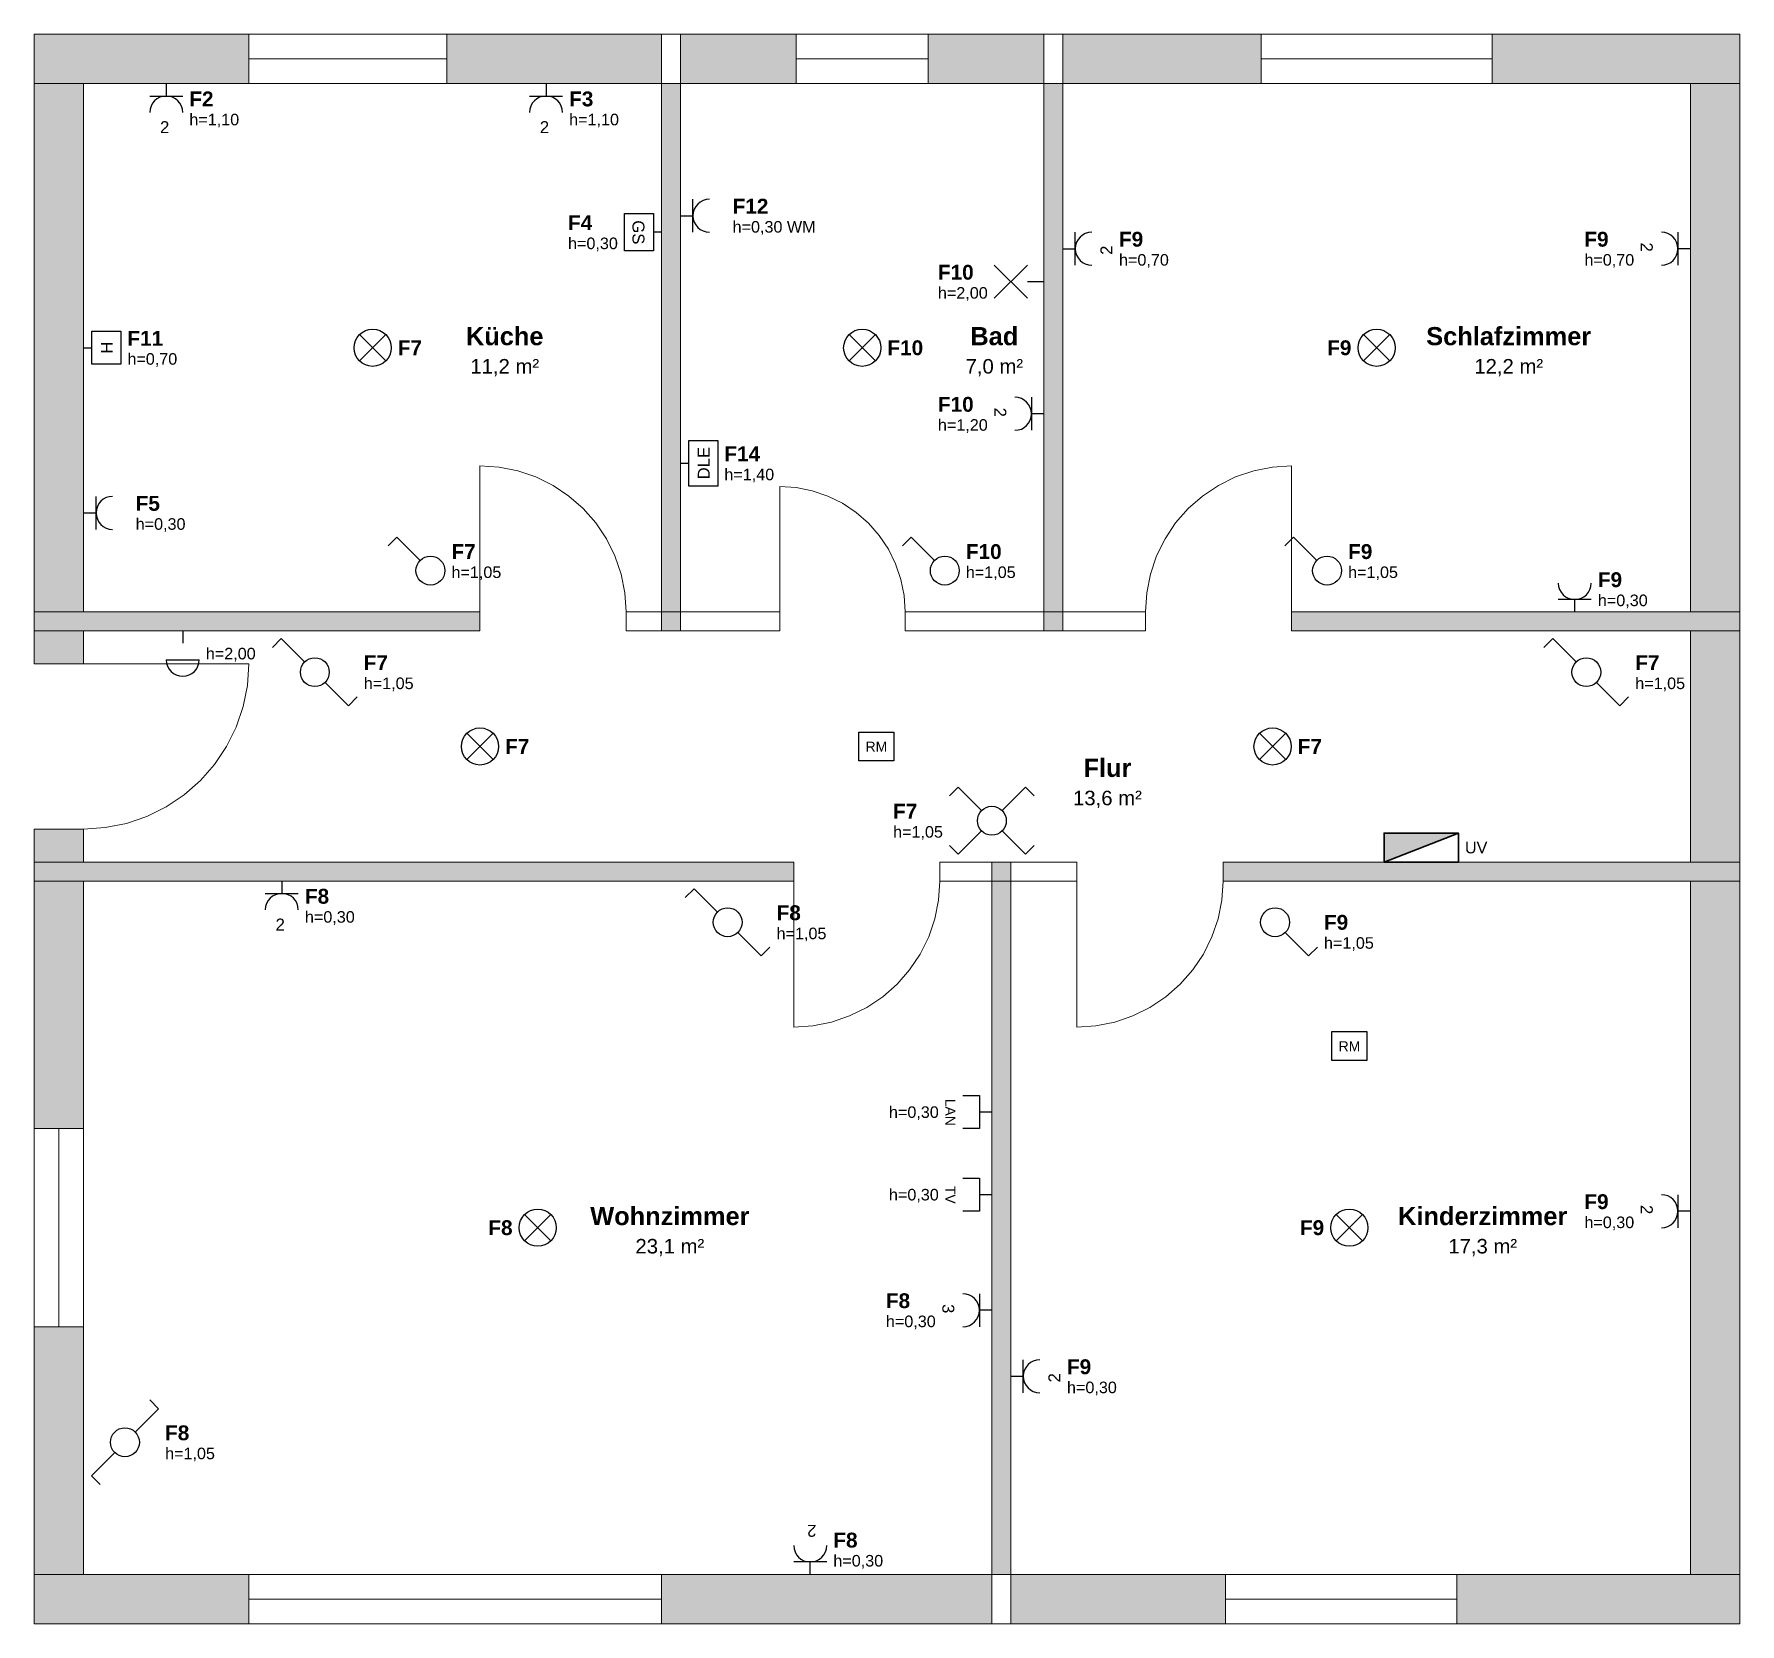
# Model space of a CAD drawing. Header units: millimetres. Extents: x -300 to 10030, y -9330 to 300.
import ezdxf
from ezdxf.enums import TextEntityAlignment as Align

# ---------------------------------------------------------------- set-up
doc = ezdxf.new("R2010")
doc.units = ezdxf.units.MM
doc.header["$LTSCALE"] = 12.5
for name, color, linetype, lineweight in [('ARCH', 8, 'Continuous', 13), ('ARCH_WAND', 9, 'Continuous', 13), ('ELT_DATEN', 5, 'Continuous', 25), ('ELT_GERAETE', 7, 'Continuous', 25), ('ELT_LEUCHTEN', 7, 'Continuous', 25), ('ELT_MELDER', 7, 'Continuous', 25), ('ELT_RAUM', 8, 'Continuous', 18), ('ELT_SCHALTER', 7, 'Continuous', 25), ('ELT_SCHWACHSTROM', 5, 'Continuous', 25), ('ELT_STECKDOSEN', 7, 'Continuous', 25), ('ELT_VERTEILER', 7, 'Continuous', 35)]:
    doc.layers.add(name, color=color, linetype=linetype, lineweight=lineweight)
doc.styles.add('PLAN', font='arial.ttf')
doc.styles.add('PLAN_FETT', font='arialbd.ttf')

# ---------------------------------------------------------------- blocks, each defined once
blk = doc.blocks.new('EP_SD_2FACH', base_point=(-200000, -200000))
at = {"color": 0}
for p, q in [((-200000, -200000), (-200000, -200001.5)), ((-200002, -200001.5), (-199998, -200001.5))]:
    blk.add_line(p, q, dxfattribs=at)
blk.add_arc((-200000, -200003.5), 2, 0, 180, dxfattribs=at)
at = {"color": 0, "style": 'PLAN'}
blk.add_text('2', height=1.45, dxfattribs=at).set_placement((-200000.75, -200006))
at = {"color": 0}
for tag, p, height, style in [('SK', (-199997, -200001), 1.8, 'PLAN_FETT'), ('HOEHE', (-199997, -200003.4), 1.4, 'PLAN'), ('BEM', (-199997, -200005.6), 1.4, 'PLAN')]:
    blk.add_attdef(tag, p, '', height=height, dxfattribs=dict(at, style=style))
blk = doc.blocks.new('EP_GERAET_GS', base_point=(-199900, -200000))
at = {"color": 0}
blk.add_line((-199900, -200000), (-199900, -200001), dxfattribs=at)
blk.add_lwpolyline([(-199902.25, -200001), (-199897.75, -200001), (-199897.75, -200004.5), (-199902.25, -200004.5)], close=True, dxfattribs=at)
at = {"color": 0, "style": 'PLAN'}
blk.add_text('GS', height=1.448, dxfattribs=at).set_placement((-199901.4448, -200003.53))
at = {"color": 0}
for tag, p, height, style in [('SK', (-199896.75, -200001), 1.8, 'PLAN_FETT'), ('HOEHE', (-199896.75, -200003.4), 1.4, 'PLAN'), ('BEM', (-199896.75, -200005.6), 1.4, 'PLAN')]:
    blk.add_attdef(tag, p, '', height=height, dxfattribs=dict(at, style=style))
blk = doc.blocks.new('EP_GERAET_H', base_point=(-199800, -200000))
at = {"color": 0}
blk.add_line((-199800, -200000), (-199800, -200001), dxfattribs=at)
blk.add_lwpolyline([(-199802, -200001), (-199798, -200001), (-199798, -200004.5), (-199802, -200004.5)], close=True, dxfattribs=at)
at = {"color": 0, "style": 'PLAN'}
blk.add_text('H', height=1.448, dxfattribs=at).set_placement((-199800.7222, -200003.53))
at = {"color": 0}
for tag, p, height, style in [('SK', (-199797, -200001), 1.8, 'PLAN_FETT'), ('HOEHE', (-199797, -200003.4), 1.4, 'PLAN'), ('BEM', (-199797, -200005.6), 1.4, 'PLAN')]:
    blk.add_attdef(tag, p, '', height=height, dxfattribs=dict(at, style=style))
blk = doc.blocks.new('EP_SD_1FACH', base_point=(-199700, -200000))
at = {"color": 0}
for p, q in [((-199700, -200000), (-199700, -200001.5)), ((-199702, -200001.5), (-199698, -200001.5))]:
    blk.add_line(p, q, dxfattribs=at)
blk.add_arc((-199700, -200003.5), 2, 0, 180, dxfattribs=at)
for tag, p, height, style in [('SK', (-199697, -200001), 1.8, 'PLAN_FETT'), ('HOEHE', (-199697, -200003.4), 1.4, 'PLAN'), ('BEM', (-199697, -200005.6), 1.4, 'PLAN')]:
    blk.add_attdef(tag, p, '', height=height, dxfattribs=dict(at, style=style))
blk = doc.blocks.new('EP_LEUCHTE_DECKE', base_point=(-199600, -200000))
at = {"color": 0}
for p, q in [((-199601.6, -199998.4), (-199598.4, -200001.6)), ((-199601.6, -200001.6), (-199598.4, -199998.4))]:
    blk.add_line(p, q, dxfattribs=at)
blk.add_circle((-199600, -200000), 2.25, dxfattribs=at)
for tag, p, height, style in [('SK', (-199596.75, -200001), 1.8, 'PLAN_FETT'), ('HOEHE', (-199596.75, -200003.4), 1.4, 'PLAN'), ('BEM', (-199596.75, -200005.6), 1.4, 'PLAN')]:
    blk.add_attdef(tag, p, '', height=height, dxfattribs=dict(at, style=style))
blk = doc.blocks.new('EP_SCHALTER_AUS', base_point=(-199500, -200000))
at = {"color": 0}
for p, q in [((-199498.7625, -200006.2375), (-199495.935, -200009.065)), ((-199495.935, -200009.065), (-199494.8725, -200008.005))]:
    blk.add_line(p, q, dxfattribs=at)
blk.add_circle((-199500, -200005), 1.75, dxfattribs=at)
for tag, p, height, style in [('SK', (-199493.8725, -200001), 1.8, 'PLAN_FETT'), ('HOEHE', (-199493.8725, -200003.4), 1.4, 'PLAN'), ('BEM', (-199493.8725, -200005.6), 1.4, 'PLAN')]:
    blk.add_attdef(tag, p, '', height=height, dxfattribs=dict(at, style=style))
blk = doc.blocks.new('EP_LEUCHTE_WAND', base_point=(-199400, -200000))
at = {"color": 0}
for p, q in [((-199400, -200000), (-199400, -200002)), ((-199402, -200002), (-199398, -200006)), ((-199402, -200006), (-199398, -200002))]:
    blk.add_line(p, q, dxfattribs=at)
for tag, p, height, style in [('SK', (-199397, -200001), 1.8, 'PLAN_FETT'), ('HOEHE', (-199397, -200003.4), 1.4, 'PLAN'), ('BEM', (-199397, -200005.6), 1.4, 'PLAN')]:
    blk.add_attdef(tag, p, '', height=height, dxfattribs=dict(at, style=style))
blk = doc.blocks.new('EP_GERAET_DLE', base_point=(-199300, -200000))
at = {"color": 0}
blk.add_line((-199300, -200000), (-199300, -200001), dxfattribs=at)
blk.add_lwpolyline([(-199302.75, -200001), (-199297.25, -200001), (-199297.25, -200004.5), (-199302.75, -200004.5)], close=True, dxfattribs=at)
at = {"color": 0, "style": 'PLAN'}
blk.add_text('DLE', height=1.448, dxfattribs=at).set_placement((-199301.9453, -200003.53))
at = {"color": 0}
for tag, p, height, style in [('SK', (-199296.25, -200001), 1.8, 'PLAN_FETT'), ('HOEHE', (-199296.25, -200003.4), 1.4, 'PLAN'), ('BEM', (-199296.25, -200005.6), 1.4, 'PLAN')]:
    blk.add_attdef(tag, p, '', height=height, dxfattribs=dict(at, style=style))
blk = doc.blocks.new('EP_SCHALTER_WECHSEL', base_point=(-199200, -200000))
at = {"color": 0}
for p, q in [((-199204.065, -200000.935), (-199205.1275, -200001.995)), ((-199201.2375, -200003.7625), (-199204.065, -200000.935)), ((-199198.7625, -200006.2375), (-199195.935, -200009.065)), ((-199195.935, -200009.065), (-199194.8725, -200008.005))]:
    blk.add_line(p, q, dxfattribs=at)
blk.add_circle((-199200, -200005), 1.75, dxfattribs=at)
for tag, p, height, style in [('SK', (-199193.8725, -200001), 1.8, 'PLAN_FETT'), ('HOEHE', (-199193.8725, -200003.4), 1.4, 'PLAN'), ('BEM', (-199193.8725, -200005.6), 1.4, 'PLAN')]:
    blk.add_attdef(tag, p, '', height=height, dxfattribs=dict(at, style=style))
blk = doc.blocks.new('EP_SCHALTER_KREUZ', base_point=(-199100, -200000))
at = {"color": 0}
for p, q in [((-199104.065, -200000.935), (-199105.1275, -200001.995)), ((-199101.2375, -200003.7625), (-199104.065, -200000.935)), ((-199098.7625, -200003.7625), (-199095.935, -200000.935)), ((-199095.935, -200000.935), (-199094.8725, -200001.995)), ((-199101.2375, -200006.2375), (-199104.065, -200009.065)), ((-199098.7625, -200006.2375), (-199095.935, -200009.065)), ((-199104.065, -200009.065), (-199105.1275, -200008.005)), ((-199095.935, -200009.065), (-199094.8725, -200008.005))]:
    blk.add_line(p, q, dxfattribs=at)
blk.add_circle((-199100, -200005), 1.75, dxfattribs=at)
for tag, p, height, style in [('SK', (-199093.8725, -200001), 1.8, 'PLAN_FETT'), ('HOEHE', (-199093.8725, -200003.4), 1.4, 'PLAN'), ('BEM', (-199093.8725, -200005.6), 1.4, 'PLAN')]:
    blk.add_attdef(tag, p, '', height=height, dxfattribs=dict(at, style=style))
blk = doc.blocks.new('EP_VERTEILER', base_point=(-199000, -200000))
blk.add_hatch(color=0).paths.add_polyline_path([(-198995.5, -200003.5), (-198995.5, -200000), (-199004.5, -200003.5)])
at = {"color": 0}
for points in [[(-199004.5, -200000), (-198995.5, -200000), (-198995.5, -200003.5), (-199004.5, -200003.5)], [(-199004.5, -200003.5), (-198995.5, -200003.5), (-198995.5, -200000)]]:
    blk.add_lwpolyline(points, close=True, dxfattribs=at)
for tag, p, height, style in [('SK', (-198994.5, -200001), 1.8, 'PLAN_FETT'), ('HOEHE', (-198994.5, -200003.4), 1.4, 'PLAN'), ('BEM', (-198994.5, -200005.6), 1.4, 'PLAN')]:
    blk.add_attdef(tag, p, '', height=height, dxfattribs=dict(at, style=style))
blk = doc.blocks.new('EP_MELDER_RM', base_point=(-198900, -200000))
at = {"color": 0}
blk.add_lwpolyline([(-198902.125, -199998.25), (-198897.875, -199998.25), (-198897.875, -200001.75), (-198902.125, -200001.75)], close=True, dxfattribs=at)
at = {"color": 0, "style": 'PLAN'}
blk.add_text('RM', height=1.207, dxfattribs=at).set_placement((-198901.296, -200000.6292))
at = {"color": 0}
for tag, p, height, style in [('SK', (-198896.875, -200001), 1.8, 'PLAN_FETT'), ('HOEHE', (-198896.875, -200003.4), 1.4, 'PLAN'), ('BEM', (-198896.875, -200005.6), 1.4, 'PLAN')]:
    blk.add_attdef(tag, p, '', height=height, dxfattribs=dict(at, style=style))
blk = doc.blocks.new('EP_KLINGEL', base_point=(-198800, -200000))
at = {"color": 0}
for p, q in [((-198800, -200000), (-198800, -200001.5)), ((-198802, -200003.5), (-198798, -200003.5))]:
    blk.add_line(p, q, dxfattribs=at)
blk.add_arc((-198800, -200003.5), 2, 180, 0, dxfattribs=at)
for tag, p, height, style in [('SK', (-198797, -200001), 1.8, 'PLAN_FETT'), ('HOEHE', (-198797, -200003.4), 1.4, 'PLAN'), ('BEM', (-198797, -200005.6), 1.4, 'PLAN')]:
    blk.add_attdef(tag, p, '', height=height, dxfattribs=dict(at, style=style))
blk = doc.blocks.new('EP_SD_3FACH', base_point=(-198700, -200000))
at = {"color": 0}
for p, q in [((-198700, -200000), (-198700, -200001.5)), ((-198702, -200001.5), (-198698, -200001.5))]:
    blk.add_line(p, q, dxfattribs=at)
blk.add_arc((-198700, -200003.5), 2, 0, 180, dxfattribs=at)
at = {"color": 0, "style": 'PLAN'}
blk.add_text('3', height=1.45, dxfattribs=at).set_placement((-198700.75, -200006))
at = {"color": 0}
for tag, p, height, style in [('SK', (-198697, -200001), 1.8, 'PLAN_FETT'), ('HOEHE', (-198697, -200003.4), 1.4, 'PLAN'), ('BEM', (-198697, -200005.6), 1.4, 'PLAN')]:
    blk.add_attdef(tag, p, '', height=height, dxfattribs=dict(at, style=style))
blk = doc.blocks.new('EP_FM_TV', base_point=(-198600, -200000))
at = {"color": 0}
blk.add_line((-198600, -200000), (-198600, -200001.5), dxfattribs=at)
blk.add_lwpolyline([(-198602, -200003.5), (-198602, -200001.5), (-198598, -200001.5), (-198598, -200003.5)], dxfattribs=at)
at = {"color": 0, "style": 'PLAN'}
blk.add_text('TV', height=1.207, dxfattribs=at).set_placement((-198601.0649, -200005.6292))
at = {"color": 0}
for tag, p, height, style in [('SK', (-198597, -200001), 1.8, 'PLAN_FETT'), ('HOEHE', (-198597, -200003.4), 1.4, 'PLAN'), ('BEM', (-198597, -200005.6), 1.4, 'PLAN')]:
    blk.add_attdef(tag, p, '', height=height, dxfattribs=dict(at, style=style))
blk = doc.blocks.new('EP_FM_LAN', base_point=(-198500, -200000))
at = {"color": 0}
blk.add_line((-198500, -200000), (-198500, -200001.5), dxfattribs=at)
blk.add_lwpolyline([(-198502, -200003.5), (-198502, -200001.5), (-198498, -200001.5), (-198498, -200003.5)], dxfattribs=at)
at = {"color": 0, "style": 'PLAN'}
blk.add_text('LAN', height=1.207, dxfattribs=at).set_placement((-198501.6211, -200005.6292))
at = {"color": 0}
for tag, p, height, style in [('SK', (-198497, -200001), 1.8, 'PLAN_FETT'), ('HOEHE', (-198497, -200003.4), 1.4, 'PLAN'), ('BEM', (-198497, -200005.6), 1.4, 'PLAN')]:
    blk.add_attdef(tag, p, '', height=height, dxfattribs=dict(at, style=style))

msp = doc.modelspace()

# ---------------------------------------------------------------- hatches: boundary and pattern name
at = {"layer": 'ARCH_WAND'}
h = msp.add_hatch(color=256, dxfattribs=at)
h.paths.add_polyline_path([(-300, 300), (1000, 300), (1000, 0), (-300, 0)])
h.paths.add_polyline_path([(2200, 300), (3615, 300), (3615, 0), (2200, 0)], flags=0)
h.paths.add_polyline_path([(-300, -3200), (2400, -3200), (2400, -3315), (-300, -3315)], flags=0)
h.paths.add_polyline_path([(3285, -3200), (3615, -3200), (3615, -3315), (3285, -3315)], flags=0)
h.paths.add_polyline_path([(-300, 0), (0, 0), (0, -3200), (-300, -3200)], flags=0)
h.paths.add_polyline_path([(3500, 0), (3615, 0), (3615, -3200), (3500, -3200)], flags=0)
h.paths.add_polyline_path([(3500, 300), (4315, 300), (4315, 0), (3500, 0)], flags=0)
h.paths.add_polyline_path([(5115, 300), (5930, 300), (5930, 0), (5115, 0)], flags=0)
h.paths.add_polyline_path([(3500, -3200), (4215, -3200), (4215, -3315), (3500, -3315)], flags=0)
h.paths.add_polyline_path([(4975, -3200), (5930, -3200), (5930, -3315), (4975, -3315)], flags=0)
h.paths.add_polyline_path([(5815, 0), (5930, 0), (5930, -3200), (5815, -3200)], flags=0)
h.paths.add_polyline_path([(5815, 300), (7130, 300), (7130, 0), (5815, 0)], flags=0)
h.paths.add_polyline_path([(8530, 300), (10030, 300), (10030, 0), (8530, 0)], flags=0)
h.paths.add_polyline_path([(5815, -3200), (6430, -3200), (6430, -3315), (5815, -3315)], flags=0)
h.paths.add_polyline_path([(7315, -3200), (10030, -3200), (10030, -3315), (7315, -3315)], flags=0)
h.paths.add_polyline_path([(9730, 0), (10030, 0), (10030, -3200), (9730, -3200)], flags=0)
h.paths.add_polyline_path([(3285, -3200), (4215, -3200), (4215, -3315), (3285, -3315)], flags=0)
h.paths.add_polyline_path([(4975, -3200), (6430, -3200), (6430, -3315), (4975, -3315)], flags=0)
h.paths.add_polyline_path([(-300, -4715), (4300, -4715), (4300, -4830), (-300, -4830)], flags=0)
h.paths.add_polyline_path([(5185, -4715), (6015, -4715), (6015, -4830), (5185, -4830)], flags=0)
h.paths.add_polyline_path([(6900, -4715), (10030, -4715), (10030, -4830), (6900, -4830)], flags=0)
h.paths.add_polyline_path([(-300, -3315), (0, -3315), (0, -3515), (-300, -3515)], flags=0)
h.paths.add_polyline_path([(-300, -4515), (0, -4515), (0, -4715), (-300, -4715)], flags=0)
h.paths.add_polyline_path([(9730, -3315), (10030, -3315), (10030, -4715), (9730, -4715)], flags=0)
h.paths.add_polyline_path([(5185, -4715), (5615, -4715), (5615, -4830), (5185, -4830)], flags=0)
h.paths.add_polyline_path([(-300, -9030), (1000, -9030), (1000, -9330), (-300, -9330)], flags=0)
h.paths.add_polyline_path([(3500, -9030), (5615, -9030), (5615, -9330), (3500, -9330)], flags=0)
h.paths.add_polyline_path([(-300, -4830), (0, -4830), (0, -6330), (-300, -6330)], flags=0)
h.paths.add_polyline_path([(-300, -7530), (0, -7530), (0, -9030), (-300, -9030)], flags=0)
h.paths.add_polyline_path([(5500, -4830), (5615, -4830), (5615, -9030), (5500, -9030)], flags=0)
h.paths.add_polyline_path([(5500, -4715), (6015, -4715), (6015, -4830), (5500, -4830)], flags=0)
h.paths.add_polyline_path([(5500, -9030), (6915, -9030), (6915, -9330), (5500, -9330)], flags=0)
h.paths.add_polyline_path([(8315, -9030), (10030, -9030), (10030, -9330), (8315, -9330)], flags=0)
h.paths.add_polyline_path([(9730, -4830), (10030, -4830), (10030, -9030), (9730, -9030)], flags=0)

# ---------------------------------------------------------------- linework, layer by layer
at = {"layer": 'ARCH'}
for p, q in [((1000, 150), (2200, 150)), ((4315, 150), (5115, 150)), ((7130, 150), (8530, 150)), ((2400, -3200), (2400, -2315)), ((7315, -3200), (7315, -2315)), ((4215, -3200), (4215, -2440)), ((0, -3515), (1000, -3515)), ((4300, -4830), (4300, -5715)), ((6015, -4830), (6015, -5715)), ((-150, -6330), (-150, -7530)), ((1000, -9180), (3500, -9180)), ((6915, -9180), (8315, -9180))]:
    msp.add_line(p, q, dxfattribs=at)
for points in [[(1000, 300), (2200, 300), (2200, 0), (1000, 0)], [(4315, 300), (5115, 300), (5115, 0), (4315, 0)], [(7130, 300), (8530, 300), (8530, 0), (7130, 0)], [(-300, -6330), (0, -6330), (0, -7530), (-300, -7530)], [(1000, -9030), (3500, -9030), (3500, -9330), (1000, -9330)], [(6915, -9030), (8315, -9030), (8315, -9330), (6915, -9330)]]:
    msp.add_lwpolyline(points, close=True, dxfattribs=at)
for points in [[(2400, -2315), (2515.5, -2322.6), (2629.1, -2345.2), (2738.7, -2382.4), (2842.5, -2433.6), (2938.8, -2497.9), (3025.8, -2574.2), (3102.1, -2661.2), (3166.4, -2757.5), (3217.6, -2861.3), (3254.8, -2970.9), (3277.4, -3084.5), (3285, -3200)], [(7315, -2315), (7199.5, -2322.6), (7085.9, -2345.2), (6976.3, -2382.4), (6872.5, -2433.6), (6776.2, -2497.9), (6689.2, -2574.2), (6612.9, -2661.2), (6548.6, -2757.5), (6497.4, -2861.3), (6460.2, -2970.9), (6437.6, -3084.5), (6430, -3200)], [(4215, -2440), (4314.2, -2446.5), (4411.7, -2465.9), (4505.8, -2497.9), (4595, -2541.8), (4677.7, -2597.1), (4752.4, -2662.6), (4817.9, -2737.3), (4873.2, -2820), (4917.1, -2909.2), (4949.1, -3003.3), (4968.5, -3100.8), (4975, -3200)], [(1000, -3515), (991.4, -3645.5), (965.9, -3773.8), (923.9, -3897.7), (866, -4015), (793.4, -4123.8), (707.1, -4222.1), (608.8, -4308.4), (500, -4381), (382.7, -4438.9), (258.8, -4480.9), (130.5, -4506.4), (0, -4515)], [(4300, -5715), (4415.5, -5707.4), (4529.1, -5684.8), (4638.7, -5647.6), (4742.5, -5596.4), (4838.8, -5532.1), (4925.8, -5455.8), (5002.1, -5368.8), (5066.4, -5272.5), (5117.6, -5168.7), (5154.8, -5059.1), (5177.4, -4945.5), (5185, -4830)], [(6015, -5715), (6130.5, -5707.4), (6244.1, -5684.8), (6353.7, -5647.6), (6457.5, -5596.4), (6553.8, -5532.1), (6640.8, -5455.8), (6717.1, -5368.8), (6781.4, -5272.5), (6832.6, -5168.7), (6869.8, -5059.1), (6892.4, -4945.5), (6900, -4830)]]:
    msp.add_lwpolyline(points, dxfattribs=at)
at = {"layer": 'ARCH_WAND'}
for points in [[(-300, 300), (1000, 300), (1000, 0), (-300, 0)], [(2200, 300), (3615, 300), (3615, 0), (2200, 0)], [(3500, 300), (4315, 300), (4315, 0), (3500, 0)], [(5115, 300), (5930, 300), (5930, 0), (5115, 0)], [(5815, 300), (7130, 300), (7130, 0), (5815, 0)], [(8530, 300), (10030, 300), (10030, 0), (8530, 0)], [(-300, 0), (0, 0), (0, -3200), (-300, -3200)], [(3500, 0), (3615, 0), (3615, -3200), (3500, -3200)], [(3500, 0), (3615, 0), (3615, -3200), (3500, -3200)], [(5815, 0), (5930, 0), (5930, -3200), (5815, -3200)], [(5815, 0), (5930, 0), (5930, -3200), (5815, -3200)], [(9730, 0), (10030, 0), (10030, -3200), (9730, -3200)], [(-300, -3200), (2400, -3200), (2400, -3315), (-300, -3315)], [(-300, -3200), (2400, -3200), (2400, -3315), (-300, -3315)], [(3285, -3200), (3615, -3200), (3615, -3315), (3285, -3315)], [(3285, -3200), (4215, -3200), (4215, -3315), (3285, -3315)], [(3500, -3200), (4215, -3200), (4215, -3315), (3500, -3315)], [(4975, -3200), (5930, -3200), (5930, -3315), (4975, -3315)], [(4975, -3200), (6430, -3200), (6430, -3315), (4975, -3315)], [(5815, -3200), (6430, -3200), (6430, -3315), (5815, -3315)], [(7315, -3200), (10030, -3200), (10030, -3315), (7315, -3315)], [(7315, -3200), (10030, -3200), (10030, -3315), (7315, -3315)], [(-300, -3315), (0, -3315), (0, -3515), (-300, -3515)], [(9730, -3315), (10030, -3315), (10030, -4715), (9730, -4715)], [(-300, -4515), (0, -4515), (0, -4715), (-300, -4715)], [(-300, -4715), (4300, -4715), (4300, -4830), (-300, -4830)], [(-300, -4715), (4300, -4715), (4300, -4830), (-300, -4830)], [(5185, -4715), (6015, -4715), (6015, -4830), (5185, -4830)], [(5185, -4715), (5615, -4715), (5615, -4830), (5185, -4830)], [(5500, -4715), (6015, -4715), (6015, -4830), (5500, -4830)], [(6900, -4715), (10030, -4715), (10030, -4830), (6900, -4830)], [(6900, -4715), (10030, -4715), (10030, -4830), (6900, -4830)], [(-300, -4830), (0, -4830), (0, -6330), (-300, -6330)], [(5500, -4830), (5615, -4830), (5615, -9030), (5500, -9030)], [(5500, -4830), (5615, -4830), (5615, -9030), (5500, -9030)], [(9730, -4830), (10030, -4830), (10030, -9030), (9730, -9030)], [(-300, -7530), (0, -7530), (0, -9030), (-300, -9030)], [(-300, -9030), (1000, -9030), (1000, -9330), (-300, -9330)], [(3500, -9030), (5615, -9030), (5615, -9330), (3500, -9330)], [(5500, -9030), (6915, -9030), (6915, -9330), (5500, -9330)], [(8315, -9030), (10030, -9030), (10030, -9330), (8315, -9330)]]:
    msp.add_lwpolyline(points, close=True, dxfattribs=at)

# ---------------------------------------------------------------- block references
at = {"layer": 'ELT_DATEN'}
ref = msp.add_blockref('EP_FM_LAN', (5500, -6230), dxfattribs=dict(at, xscale=50, yscale=50, zscale=50, rotation=270))
ref.add_attrib('HOEHE', 'h=0,30', (4876.8, -6265), dxfattribs={"color": 0, "height": 70, "style": 'PLAN'})
ref = msp.add_blockref('EP_FM_TV', (5500, -6730), dxfattribs=dict(at, xscale=50, yscale=50, zscale=50, rotation=270))
ref.add_attrib('HOEHE', 'h=0,30', (4876.8, -6765), dxfattribs={"color": 0, "height": 70, "style": 'PLAN'})
at = {"layer": 'ELT_GERAETE'}
ref = msp.add_blockref('EP_GERAET_GS', (3500, -900), dxfattribs=dict(at, xscale=50, yscale=50, zscale=50, rotation=270))
ref.add_attrib('SK', 'F4', (2933.3, -887.5), dxfattribs={"color": 0, "height": 90, "style": 'PLAN_FETT'})
ref.add_attrib('HOEHE', 'h=0,30', (2933.3, -1002.5), dxfattribs={"color": 0, "height": 70, "style": 'PLAN'})
ref = msp.add_blockref('EP_GERAET_H', (0, -1600), dxfattribs=dict(at, xscale=50, yscale=50, zscale=50, rotation=90))
ref.add_attrib('SK', 'F11', (265, -1587.5), dxfattribs={"color": 0, "height": 90, "style": 'PLAN_FETT'})
ref.add_attrib('HOEHE', 'h=0,70', (265, -1702.5), dxfattribs={"color": 0, "height": 70, "style": 'PLAN'})
ref = msp.add_blockref('EP_GERAET_DLE', (3615, -2300), dxfattribs=dict(at, xscale=50, yscale=50, zscale=50, rotation=90))
ref.add_attrib('SK', 'F14', (3880, -2287.5), dxfattribs={"color": 0, "height": 90, "style": 'PLAN_FETT'})
ref.add_attrib('HOEHE', 'h=1,40', (3880, -2402.5), dxfattribs={"color": 0, "height": 70, "style": 'PLAN'})
at = {"layer": 'ELT_LEUCHTEN'}
ref = msp.add_blockref('EP_LEUCHTE_WAND', (5815, -1200), dxfattribs=dict(at, xscale=50, yscale=50, zscale=50, rotation=270))
ref.add_attrib('SK', 'F10', (5173.3, -1187.5), dxfattribs={"color": 0, "height": 90, "style": 'PLAN_FETT'})
ref.add_attrib('HOEHE', 'h=2,00', (5173.3, -1302.5), dxfattribs={"color": 0, "height": 70, "style": 'PLAN'})
ref = msp.add_blockref('EP_LEUCHTE_DECKE', (1750, -1600), dxfattribs=dict(at, xscale=50, yscale=50, zscale=50))
ref.add_attrib('SK', 'F7', (1902.5, -1645), dxfattribs={"color": 0, "height": 90, "style": 'PLAN_FETT'})
ref = msp.add_blockref('EP_LEUCHTE_DECKE', (4715, -1600), dxfattribs=dict(at, xscale=50, yscale=50, zscale=50))
ref.add_attrib('SK', 'F10', (4867.5, -1645), dxfattribs={"color": 0, "height": 90, "style": 'PLAN_FETT'})
ref = msp.add_blockref('EP_LEUCHTE_DECKE', (7830, -1600), dxfattribs=dict(at, xscale=50, yscale=50, zscale=50))
ref.add_attrib('SK', 'F9', (7530.8, -1645), dxfattribs={"color": 0, "height": 90, "style": 'PLAN_FETT'})
ref = msp.add_blockref('EP_LEUCHTE_DECKE', (2400, -4015), dxfattribs=dict(at, xscale=50, yscale=50, zscale=50))
ref.add_attrib('SK', 'F7', (2552.5, -4060), dxfattribs={"color": 0, "height": 90, "style": 'PLAN_FETT'})
ref = msp.add_blockref('EP_LEUCHTE_DECKE', (7200, -4015), dxfattribs=dict(at, xscale=50, yscale=50, zscale=50))
ref.add_attrib('SK', 'F7', (7352.5, -4060), dxfattribs={"color": 0, "height": 90, "style": 'PLAN_FETT'})
ref = msp.add_blockref('EP_LEUCHTE_DECKE', (2750, -6930), dxfattribs=dict(at, xscale=50, yscale=50, zscale=50))
ref.add_attrib('SK', 'F8', (2450.8, -6975), dxfattribs={"color": 0, "height": 90, "style": 'PLAN_FETT'})
ref = msp.add_blockref('EP_LEUCHTE_DECKE', (7665, -6930), dxfattribs=dict(at, xscale=50, yscale=50, zscale=50))
ref.add_attrib('SK', 'F9', (7365.8, -6975), dxfattribs={"color": 0, "height": 90, "style": 'PLAN_FETT'})
at = {"layer": 'ELT_MELDER', "xscale": 50, "yscale": 50, "zscale": 50}
for p in [(4800, -4015), (7665, -5830)]:
    msp.add_blockref('EP_MELDER_RM', p, dxfattribs=at)
at = {"layer": 'ELT_SCHALTER'}
ref = msp.add_blockref('EP_SCHALTER_AUS', (2100, -3200), dxfattribs=dict(at, xscale=50, yscale=50, zscale=50, rotation=180))
ref.add_attrib('SK', 'F7', (2227.5, -2879.6), dxfattribs={"color": 0, "height": 90, "style": 'PLAN_FETT'})
ref.add_attrib('HOEHE', 'h=1,05', (2227.5, -2994.6), dxfattribs={"color": 0, "height": 70, "style": 'PLAN'})
ref = msp.add_blockref('EP_SCHALTER_AUS', (5215, -3200), dxfattribs=dict(at, xscale=50, yscale=50, zscale=50, rotation=180))
ref.add_attrib('SK', 'F10', (5342.5, -2879.6), dxfattribs={"color": 0, "height": 90, "style": 'PLAN_FETT'})
ref.add_attrib('HOEHE', 'h=1,05', (5342.5, -2994.6), dxfattribs={"color": 0, "height": 70, "style": 'PLAN'})
ref = msp.add_blockref('EP_SCHALTER_AUS', (7530, -3200), dxfattribs=dict(at, xscale=50, yscale=50, zscale=50, rotation=180))
ref.add_attrib('SK', 'F9', (7657.5, -2879.6), dxfattribs={"color": 0, "height": 90, "style": 'PLAN_FETT'})
ref.add_attrib('HOEHE', 'h=1,05', (7657.5, -2994.6), dxfattribs={"color": 0, "height": 70, "style": 'PLAN'})
ref = msp.add_blockref('EP_SCHALTER_WECHSEL', (1400, -3315), dxfattribs=dict(at, xscale=50, yscale=50, zscale=50))
ref.add_attrib('SK', 'F7', (1696.4, -3552.5), dxfattribs={"color": 0, "height": 90, "style": 'PLAN_FETT'})
ref.add_attrib('HOEHE', 'h=1,05', (1696.4, -3667.5), dxfattribs={"color": 0, "height": 70, "style": 'PLAN'})
ref = msp.add_blockref('EP_SCHALTER_WECHSEL', (9100, -3315), dxfattribs=dict(at, xscale=50, yscale=50, zscale=50))
ref.add_attrib('SK', 'F7', (9396.4, -3552.5), dxfattribs={"color": 0, "height": 90, "style": 'PLAN_FETT'})
ref.add_attrib('HOEHE', 'h=1,05', (9396.4, -3667.5), dxfattribs={"color": 0, "height": 70, "style": 'PLAN'})
ref = msp.add_blockref('EP_SCHALTER_KREUZ', (5500, -4715), dxfattribs=dict(at, xscale=50, yscale=50, zscale=50, rotation=180))
ref.add_attrib('SK', 'F7', (4901.9, -4452.5), dxfattribs={"color": 0, "height": 90, "style": 'PLAN_FETT'})
ref.add_attrib('HOEHE', 'h=1,05', (4901.9, -4567.5), dxfattribs={"color": 0, "height": 70, "style": 'PLAN'})
ref = msp.add_blockref('EP_SCHALTER_WECHSEL', (3900, -4830), dxfattribs=dict(at, xscale=50, yscale=50, zscale=50))
ref.add_attrib('SK', 'F8', (4196.4, -5067.5), dxfattribs={"color": 0, "height": 90, "style": 'PLAN_FETT'})
ref.add_attrib('HOEHE', 'h=1,05', (4196.4, -5182.5), dxfattribs={"color": 0, "height": 70, "style": 'PLAN'})
ref = msp.add_blockref('EP_SCHALTER_AUS', (7215, -4830), dxfattribs=dict(at, xscale=50, yscale=50, zscale=50))
ref.add_attrib('SK', 'F9', (7511.4, -5125.4), dxfattribs={"color": 0, "height": 90, "style": 'PLAN_FETT'})
ref.add_attrib('HOEHE', 'h=1,05', (7511.4, -5240.4), dxfattribs={"color": 0, "height": 70, "style": 'PLAN'})
ref = msp.add_blockref('EP_SCHALTER_WECHSEL', (0, -8230), dxfattribs=dict(at, xscale=50, yscale=50, zscale=50, rotation=90))
ref.add_attrib('SK', 'F8', (493.2, -8217.5), dxfattribs={"color": 0, "height": 90, "style": 'PLAN_FETT'})
ref.add_attrib('HOEHE', 'h=1,05', (493.2, -8332.5), dxfattribs={"color": 0, "height": 70, "style": 'PLAN'})
at = {"layer": 'ELT_SCHWACHSTROM'}
ref = msp.add_blockref('EP_KLINGEL', (600, -3315), dxfattribs=dict(at, xscale=50, yscale=50, zscale=50))
ref.add_attrib('HOEHE', 'h=2,00', (740, -3487.5), dxfattribs={"color": 0, "height": 70, "style": 'PLAN'})
at = {"layer": 'ELT_STECKDOSEN'}
ref = msp.add_blockref('EP_SD_2FACH', (500, 0), dxfattribs=dict(at, xscale=50, yscale=50, zscale=50))
ref.add_attrib('SK', 'F2', (640, -137.5), dxfattribs={"color": 0, "height": 90, "style": 'PLAN_FETT'})
ref.add_attrib('HOEHE', 'h=1,10', (640, -252.5), dxfattribs={"color": 0, "height": 70, "style": 'PLAN'})
ref = msp.add_blockref('EP_SD_2FACH', (2800, 0), dxfattribs=dict(at, xscale=50, yscale=50, zscale=50))
ref.add_attrib('SK', 'F3', (2940, -137.5), dxfattribs={"color": 0, "height": 90, "style": 'PLAN_FETT'})
ref.add_attrib('HOEHE', 'h=1,10', (2940, -252.5), dxfattribs={"color": 0, "height": 70, "style": 'PLAN'})
ref = msp.add_blockref('EP_SD_1FACH', (3615, -800), dxfattribs=dict(at, xscale=50, yscale=50, zscale=50, rotation=90))
ref.add_attrib('SK', 'F12', (3930, -787.5), dxfattribs={"color": 0, "height": 90, "style": 'PLAN_FETT'})
ref.add_attrib('HOEHE', 'h=0,30', (3930, -902.5), dxfattribs={"color": 0, "height": 70, "style": 'PLAN'})
ref.add_attrib('BEM', 'WM', (4258.9, -902.5), dxfattribs={"color": 0, "height": 70, "style": 'PLAN'})
ref = msp.add_blockref('EP_SD_2FACH', (5930, -1000), dxfattribs=dict(at, xscale=50, yscale=50, zscale=50, rotation=90))
ref.add_attrib('SK', 'F9', (6270, -987.5), dxfattribs={"color": 0, "height": 90, "style": 'PLAN_FETT'})
ref.add_attrib('HOEHE', 'h=0,70', (6270, -1102.5), dxfattribs={"color": 0, "height": 70, "style": 'PLAN'})
ref = msp.add_blockref('EP_SD_2FACH', (9730, -1000), dxfattribs=dict(at, xscale=50, yscale=50, zscale=50, rotation=270))
ref.add_attrib('SK', 'F9', (9088.3, -987.5), dxfattribs={"color": 0, "height": 90, "style": 'PLAN_FETT'})
ref.add_attrib('HOEHE', 'h=0,70', (9088.3, -1102.5), dxfattribs={"color": 0, "height": 70, "style": 'PLAN'})
ref = msp.add_blockref('EP_SD_2FACH', (5815, -2000), dxfattribs=dict(at, xscale=50, yscale=50, zscale=50, rotation=270))
ref.add_attrib('SK', 'F10', (5173.3, -1987.5), dxfattribs={"color": 0, "height": 90, "style": 'PLAN_FETT'})
ref.add_attrib('HOEHE', 'h=1,20', (5173.3, -2102.5), dxfattribs={"color": 0, "height": 70, "style": 'PLAN'})
ref = msp.add_blockref('EP_SD_1FACH', (0, -2600), dxfattribs=dict(at, xscale=50, yscale=50, zscale=50, rotation=90))
ref.add_attrib('SK', 'F5', (315, -2587.5), dxfattribs={"color": 0, "height": 90, "style": 'PLAN_FETT'})
ref.add_attrib('HOEHE', 'h=0,30', (315, -2702.5), dxfattribs={"color": 0, "height": 70, "style": 'PLAN'})
ref = msp.add_blockref('EP_SD_1FACH', (9030, -3200), dxfattribs=dict(at, xscale=50, yscale=50, zscale=50, rotation=180))
ref.add_attrib('SK', 'F9', (9170, -3050), dxfattribs={"color": 0, "height": 90, "style": 'PLAN_FETT'})
ref.add_attrib('HOEHE', 'h=0,30', (9170, -3165), dxfattribs={"color": 0, "height": 70, "style": 'PLAN'})
ref = msp.add_blockref('EP_SD_2FACH', (1200, -4830), dxfattribs=dict(at, xscale=50, yscale=50, zscale=50))
ref.add_attrib('SK', 'F8', (1340, -4967.5), dxfattribs={"color": 0, "height": 90, "style": 'PLAN_FETT'})
ref.add_attrib('HOEHE', 'h=0,30', (1340, -5082.5), dxfattribs={"color": 0, "height": 70, "style": 'PLAN'})
ref = msp.add_blockref('EP_SD_2FACH', (9730, -6830), dxfattribs=dict(at, xscale=50, yscale=50, zscale=50, rotation=270))
ref.add_attrib('SK', 'F9', (9088.3, -6817.5), dxfattribs={"color": 0, "height": 90, "style": 'PLAN_FETT'})
ref.add_attrib('HOEHE', 'h=0,30', (9088.3, -6932.5), dxfattribs={"color": 0, "height": 70, "style": 'PLAN'})
ref = msp.add_blockref('EP_SD_3FACH', (5500, -7430), dxfattribs=dict(at, xscale=50, yscale=50, zscale=50, rotation=270))
ref.add_attrib('SK', 'F8', (4858.3, -7417.5), dxfattribs={"color": 0, "height": 90, "style": 'PLAN_FETT'})
ref.add_attrib('HOEHE', 'h=0,30', (4858.3, -7532.5), dxfattribs={"color": 0, "height": 70, "style": 'PLAN'})
ref = msp.add_blockref('EP_SD_2FACH', (5615, -7830), dxfattribs=dict(at, xscale=50, yscale=50, zscale=50, rotation=90))
ref.add_attrib('SK', 'F9', (5955, -7817.5), dxfattribs={"color": 0, "height": 90, "style": 'PLAN_FETT'})
ref.add_attrib('HOEHE', 'h=0,30', (5955, -7932.5), dxfattribs={"color": 0, "height": 70, "style": 'PLAN'})
ref = msp.add_blockref('EP_SD_2FACH', (4400, -9030), dxfattribs=dict(at, xscale=50, yscale=50, zscale=50, rotation=180))
ref.add_attrib('SK', 'F8', (4540, -8867.5), dxfattribs={"color": 0, "height": 90, "style": 'PLAN_FETT'})
ref.add_attrib('HOEHE', 'h=0,30', (4540, -8982.5), dxfattribs={"color": 0, "height": 70, "style": 'PLAN'})
at = {"layer": 'ELT_VERTEILER'}
ref = msp.add_blockref('EP_VERTEILER', (8100, -4715), dxfattribs=dict(at, xscale=50, yscale=50, zscale=50, rotation=180))
ref.add_attrib('BEM', 'UV', (8365, -4662.5), dxfattribs={"color": 0, "height": 70, "style": 'PLAN'})

# ---------------------------------------------------------------- texts
at = {"layer": 'ELT_RAUM'}
for s, height, style, p in [('Küche', 110, 'PLAN_FETT', (2550, -1617.6)), ('Bad', 110, 'PLAN_FETT', (5515, -1617.6)), ('Schlafzimmer', 110, 'PLAN_FETT', (8630, -1617.6)), ('11,2 m²', 88, 'PLAN', (2550, -1782.6)), ('7,0 m²', 88, 'PLAN', (5515, -1782.6)), ('12,2 m²', 88, 'PLAN', (8630, -1782.6)), ('Flur', 110, 'PLAN_FETT', (6200, -4232.6)), ('13,6 m²', 88, 'PLAN', (6200, -4397.6)), ('Wohnzimmer', 110, 'PLAN_FETT', (3550, -6947.6)), ('Kinderzimmer', 110, 'PLAN_FETT', (8472.5, -6947.6)), ('23,1 m²', 88, 'PLAN', (3550, -7112.6)), ('17,3 m²', 88, 'PLAN', (8472.5, -7112.6))]:
    msp.add_text(s, height=height, dxfattribs=dict(at, style=style)).set_placement(p, align=Align.BOTTOM_CENTER)

doc.saveas('drawing.dxf')
